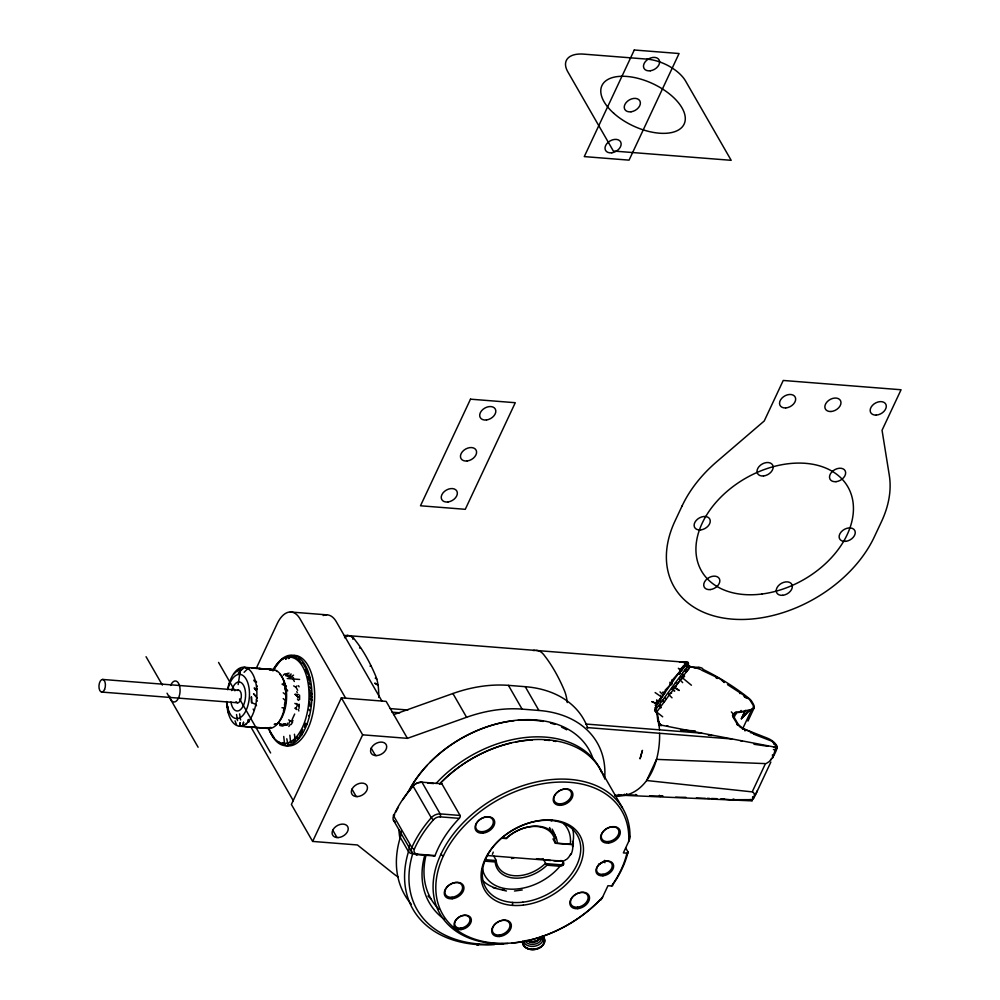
<?xml version="1.0" encoding="UTF-8"?>
<svg xmlns="http://www.w3.org/2000/svg" width="1000" height="1000" viewBox="0 0 1000 1000"><rect width="100%" height="100%" fill="white"/><g stroke="black" fill="none" stroke-linecap="round" stroke-linejoin="round"><path stroke-width="1.5" d="M655.362 707.4L654.688 710.288L656.925 713.425L657.8 720.713M727.513 684.625L743.512 695.05L744.338 696.762L749.4 699.225L753.15 705.238L753.662 708.325M572.537 846.875L572.575 845.938M228 708.188L228.05 707.225M658.725 701.025L656.612 700.263L658.112 702.775L658.962 699.9L660.9 698.462L660.675 695.337M660.113 698.538L659.9 701.538L660.9 698.462M284.688 706.488L283.463 710.775M661.612 725.612L658.85 725.312L659.112 722.35M677.95 683.088L678.787 681.95M680.05 670.562L679.45 674.025L681.225 668.462L684.225 665.825M684.262 662.15L686.012 662.638L686.025 665.175L685.475 662.763L685.35 664.137M678.35 668.238L680.65 670.675L673.088 679.225L673.062 680.612L671.938 680.15L671.4 684.837L672.188 682.85M684.737 665.125L683.062 666.35L683.275 668.625L685.525 663.938M686.963 664.112L687.1 662.925L685.375 662.175M742.062 728.4L750.8 731.838L754.837 734.613L772 741.237L776.838 747.087L776.05 747.1L772.763 757.837L772.438 754.788M682.138 667.4L681.488 671.162L683.062 666.35M686.35 665.962L686.862 662.5L685.65 662.237M238.175 684.6L240.238 670.612L243.363 668.138L238.25 673.15M754.375 796.587L754.275 793.65L752.812 792.025M733.175 716.737L732.463 715.525L733.2 714.312L733.888 714.788L734.163 713.225L736.562 713.612L735.387 712.138L739.2 712.525L741.1 710.462M239.812 672.825L240.238 670.612M687.325 664.9L687.638 663.725L685.95 662.575M288.012 745.088L286.788 738.775M671.938 680.15L672.087 682.562L669.925 682.3L670.225 684.963L665.212 690.163L664.95 692.987L662.738 692.15L664.262 693.462L661.85 697.225L655.113 692.562M683.975 665.312L683.275 668.625L683.825 666.287M742.525 729.038L751.6 709.688A10.55 4.975 29.3 0 0 753.55 704.5L752.087 701.9A10.525 4.963 29.3 0 0 748.612 698.05A121.8 57.413 29.3 0 0 703.3 669.525C701.55 664.938 687.45 669.4 688.25 665.362A82.65 6.575 -62.1 0 0 688.075 662.463L346.163 635.475A68.775 34.913 -85.5 0 0 344.325 635.638M246.388 724.287L246.562 723.538M749.275 710.725L741.35 718.787L745.35 710.512L749.275 710.725L754.038 707.412M272.887 736.637L273.8 737.275L270.2 731.5M248.725 722.3L248.938 721.488M687.513 665.3L686.862 662.5M671.4 682.763L670.987 684.262L670.438 683.913M299.012 708.512L299.288 704.975M293.45 741.938L297.4 736.975L298.212 739.087L301.45 732L303.113 732.312L302.113 732.513L301.5 735.337L301.45 732L302.775 729.425M679.45 674.025L681.225 668.462M687.1 664.837L689.275 666.938M776.838 747.087L776.5 748.037L776.05 747.1L773.5 746.9M771.2 759.737L771.525 758.838M247.738 720.925L248.275 719.463M685.212 666.488L685.925 664.625M288.725 719.837L290.012 720.825L288.975 723.337M750.8 731.838L750.438 732.675L751.95 732.663M722.9 680.512L724.312 682.525L720.35 679.025L701.25 670M626.2 794.688L618.413 795.512L618.725 794.463M292.062 719.688L294.688 714.025M686.825 664.125L687.85 664.425L688.775 667.825M287.5 723.15L286.887 724.987L284.188 723.688L285.338 725.337L285.512 724.45L284.188 723.688M290.138 724.463L288.863 726.5M256.15 668.55L277.162 623.75A31.662 16.075 -85.5 0 1 300.087 618.962L345.65 698.188M289.738 744.3L288.087 744.725M604.612 778.975A116.075 80.337 -29.9 0 0 538.913 710.462L522.087 709.125A116.075 80.337 -29.9 0 0 466.575 717.288L407.425 738.35L386.163 701.388L341.388 697.85L291.388 804.45L312.638 841.425L357.425 844.963L393.288 873.525A116.075 80.337 -29.9 0 0 398.05 876.963M312.638 841.425L362.65 734.825L341.388 697.85M655.413 707.675L656.087 706.25A51.5 4.1 -62.1 0 1 661.263 698.138A374.45 29.775 -62.1 0 1 681.7 669.163L682.975 667.463M615.388 794.8L614.987 795.65L617.3 795.95A70.163 46.325 83.4 0 0 624.3 795.462L625.413 795.238M655.387 709.525L655.987 708.25L656.888 711.55A70.125 46.3 83.4 0 1 658.775 721.988L659.488 729.837M600.188 900.362A3.663 1.863 -85.5 0 0 600.95 899.775A12.713 6.45 -85.5 0 0 602.663 896.95L607.975 885.7L611.55 885.975A2.15 1.1 25.1 0 0 612.65 884.812A105.525 73.037 -29.9 0 0 628.025 852L625.75 848.037M630.15 836.488A3.663 1.863 -85.5 0 1 629.925 838.012A12.713 6.45 -85.5 0 1 628.638 841.575L623.362 852.9L626.925 853.175A2.15 1.1 25.1 0 0 628.038 852M733.763 718.075L736.363 712.55L751.6 709.688M747.95 721.087L754.062 708.062M755.25 795.35L770.863 762.05M755.825 793.913L757.375 790.638M304.4 727.375L305.525 723.288L306.875 724.375M745.35 710.512L741.35 718.787L749.638 709.812M292.625 722.188L291.062 724.587M296.537 707.038L297.65 704.875L296.737 703.5M273.888 669.237L280.613 660.4M273.3 670.175L275.338 667.062M754.038 797.35L752.55 797.2L754.038 797.35L754.613 796.338M773.037 756.762L769.362 761.475L766.162 763.55M623.862 795.138L624.487 794.188L624.913 794.9M753.962 797.35L752.075 799.65L749.95 799.613M280.6 743.213L278.4 742.025M297.7 690.312L295.975 687.237L296.938 685.913M352.812 639.212L353.575 637.663L352.413 637.525M655.487 709.837L688.25 665.362L690.35 666.413L656.525 712.325M228.962 684.275L229.7 683.3M288.3 656.137L285.7 659.137L288.3 656.137L284.675 658.012M234.075 673.913L235.325 672.513M370.062 666.188L370.625 665.562M291.588 655.638L288.762 658.5L291.588 655.638L287.613 657.163L289.8 655.8L288.4 656.075M283.275 675.263L284.475 674.05M244.125 672.3L247.375 669.05L248.925 668.8M280.887 660.425L282.913 658.487M235.938 672.087L236.725 671.325M344.487 637.038L347.413 635.475A30.787 15.625 -85.5 0 1 354.963 639.862L357.812 643.612A210.175 106.7 -85.5 0 1 375.513 675.588A30.787 15.625 -85.5 0 1 378.537 689.6A68.713 34.888 -85.5 0 1 378.787 697.45M276.1 724.463L274.212 724.312L276.913 723.7M279.7 725.413L282.488 726.05M344.837 637.837L347.413 635.475M238.062 670.025L238.975 669.325M283.288 658.55L284.312 657.775M285.062 674.3L285.975 673.7M286.588 673.95L287.5 673.363M687 663.538L686.225 662.938M288.113 673.612L289.037 673.062M285.663 675.462L287.025 674.675M292.25 742.188L290.7 743.05L289.85 735.175M290.8 656.7L293.625 656.3L294.75 657.5L295.825 657.15L296.812 658.675M292.688 675.588L293.575 675.138M660.6 707.887L661.287 707.562M285.825 743.75L282.275 744.237M303.387 662.65L301.675 663.438L298.725 659.212L297.688 659.6L299.538 658.662L298.4 658.55M676.05 686.188L674.038 686.538L674.625 687.887L679.225 690.512L674.038 686.538M683.025 677.738L683.737 677.412M290.325 674.463L291.238 674.05M393.762 714.587L452.912 693.512A116.075 80.337 -29.9 0 1 508.425 685.362L525.25 686.688A116.075 80.337 -29.9 0 1 587.7 727.987M619.612 795.425L621.05 794.975M683.85 676.462L684.638 676.237M624.637 795.362L752.288 800.863A10.525 5.8 20.8 0 0 752.15 799.862M624.462 795.413L623.538 794.638M686.538 662.487L679.338 661.8M649.575 795.925L661.925 796.112M245.1 668.138L246.575 667.738M287.712 675.85L289.163 675.45L289.762 676.45M676.438 684.388L677.087 684.225M663.888 701.85L664.575 701.675M625.475 795.138L627.938 795.175L626.525 793.65M685.938 797.337L675.575 797.225M686.237 671.675L686.963 671.55M559.35 861.125A19.863 12.862 -76.4 0 0 561.788 861.2L562.987 861.15A19.75 13.1 -88.3 0 0 565.925 859.675M720.85 798.838L730.462 799.725L752.075 799.65M614.663 795.662L618.325 795.375M744.638 730.713L745.975 730.525M740.975 711.95L745.1 711.538M514.475 891.025L522.25 889.975M739.613 693.487L741.075 693.3M722.562 681.3L723.425 681.2M285.863 675.738L289.163 675.45M746.95 697.513L745.562 697.613L744.35 695.688M266.6 728.213L267.712 727.663M774.013 744.1L775.125 744.038M687.025 670.425L687.825 670.387L686.612 669.087M707.212 798.325L709.575 798.413M635.887 795.125L636.962 795.113L635.725 794.45L635.887 795.125L627.2 794.912M664.45 692.163L665.312 692.15M661.438 795.938L662.862 795.938M773.425 749.587L775.55 749.613M705.425 798.325L696.312 798.05M716.963 798.7L711.413 798.5M687.862 669.225L688.763 669.262M722.537 798.85L724.375 798.913M269.613 727.588L271.05 727.438M665.462 699.338L666.275 699.375L665.088 698.025M711.963 735.438L708.375 735.225M295.138 694.338L298.412 697.463L295.138 694.338L298.425 694.5M656.35 702.025L657.45 702.1L657.537 703.275L656.538 703.637L651.925 701.65L656.538 703.637L656.275 704.975L655.225 705.088L655.925 706.25M666.875 726.075L668.2 726.175M281.975 707.738L283.863 707.875M290.338 611.975L326.587 614.837M244.062 667.275L272.825 669.55M287.25 678.487L299.6 679.463M102.537 679.438L238.487 690.15M390.213 708.6L407.912 710M585.7 724.025L701.725 733.162L777.275 747.588A39.125 39.125 0 0 1 773.05 756.762M392.038 712.188L399.775 712.8M587.038 727.562L731.688 738.962M101.825 692.075L237.775 702.788M362.65 734.825L407.425 738.35M244.85 726.513L264.95 728.1L262.975 727.938M239.45 726.188L268.45 728.475M434.162 856.338A2.112 0.95 -88.8 0 1 433.713 855.9L416.062 854.5A8.438 5.838 -29.9 0 1 411.825 847.5A110.8 76.688 -29.9 0 1 431.287 817.738A8.438 5.838 -29.9 0 1 440.188 813.888L460.062 815.45L441.838 783.763L421.962 782.188A2.112 1.075 -85.5 0 0 420.438 782.513M427.788 783.088L433.663 783.55M459.275 818.35A105.525 73.037 -29.9 0 0 435.075 855.562L417.587 854.175A6.338 4.387 -29.9 0 1 414.412 848.938A108.688 75.225 -29.9 0 1 433.5 819.737A6.338 4.387 -29.9 0 1 440.188 816.85L459.275 818.35A2.212 1.487 -59.8 0 0 460.112 815.4M501.875 838L506.262 838.337A33.35 23.075 -29.9 0 1 538.875 826.287A33.35 23.075 -29.9 0 1 557.312 843.213L570.3 844.237A5.863 0.737 0.2 0 1 572.575 844.65M502.212 838.238L506.55 838.587M562.337 861.175L543.562 859.688L545.6 863.225A1.587 0.812 25.1 0 0 545.938 863.625L563.088 864.987A5.4 2.775 25.1 0 0 563.425 864.7A5.263 2.7 25.1 0 0 563.45 862.487A5.238 2.688 25.1 0 0 562.375 861.213M487.35 855.525L550.675 860.512M553.775 860.763L559.95 861.25M484.688 859.65L496.238 860.562M563.05 864.938A5.863 4.988 78.2 0 1 560 866.287L547 865.188A33.35 23.075 -29.9 0 1 514.562 878.112A33.35 23.075 -29.9 0 1 495.188 861.963L484.963 861.15M251.525 667.975L271.475 669.55L266.188 669.125M283.962 684.287L282.062 684.125L284.688 685.775L283.925 683.425M736.938 724.6L738.438 725.537M680.537 730.025L695.25 730.913M616.775 795.362L618.413 795.512M753.988 744.275L768.175 746.312M740.413 740.7L742.188 740.913M670.913 692.95L671.612 693.05M692.25 667.237L695.238 667.675M290.012 720.825L291.512 721.038M269.812 669.425L274.05 670.413M506.463 891L493.237 887.775M691.975 667.2L686.737 665.95M669.013 693.4L669.737 693.525M701.725 733.162L659.087 724.7M683.225 662.325L687.812 664.15M696.025 667.8L700.362 669.425M359.562 647.95L360.688 648.275M734.6 799.538L733.112 799.075L733.388 799.75M686.538 663.475L687.85 664.425M685.125 670.037L685.812 670.275M693.8 667.5L695.475 668.1M675.413 682.625L676.05 682.85M279.55 724.188L281.413 724.375M681.1 669.725L679.975 669.087M662.738 700.113L663.425 700.362M672.463 687.438L673.213 687.738M251.612 702.663L251.412 696.925L251.612 702.663L255.6 704.275L256.512 705.725M661.85 701.263L662.537 701.538M684.212 671.137L684.912 671.438M685.5 663.3L686.2 663.6M682.3 674.737L683.112 675.088L682.5 673.45M671.6 688.6L674.788 690.987L673 690.4L672.362 688.925M659.912 704.875L660.713 705.225M654.688 710.288L656.925 713.425M659.05 706.05L659.887 706.425M657.65 720.688L660.825 725.05L658.525 722.375M753.6 733.875L753.425 733.325M281.062 724.388L283.8 725.675L282.137 724.825M716.1 677.887L717.312 678.487M375.238 678.188L376.85 679.062M294.862 703.375L297.65 704.875M293.663 685.888L295.975 687.237M279.95 723.825L281.462 724.887M660.825 725.05L659.262 723.575A2.512 2.125 82.2 0 1 658.875 722.675L658.787 722.163M283.225 692.763L285.438 694.45L285.788 695.95M301.45 732L302.113 732.513M276.275 670.938L277.038 671.538M656.213 711.675L662.688 716.812M739.325 726.363L740.85 727.588M681.75 679.25L681.137 676.762L691.413 685.225M283.212 698.6L285.188 700.263L285.312 701.975M277.975 722.65L279.163 723.225M656.612 700.263L658.637 702.188M660.037 691.925L663.25 695.15M668.863 694.65L672.025 697.825M256.337 696.625L253.562 693.8L257.188 698.05M679.425 679.1L682.663 682.65M681.137 676.762L682.362 678.138M731.35 711.9L733.888 714.788M283.1 742.55L284.6 744.35L283.738 736.462M307.325 670.725L302.775 663.3M737.613 724.712L732.837 716.762M255.95 681.213L256.588 682.125M256.625 685.375L257.3 686.388M297.462 698.95L298.4 700.413M253.125 709.062L253.825 710.15M285.812 685.512L286.425 686.488M256.35 699.688L257.25 701.125M253.75 680.163L254.75 681.762M308.75 715.425L309.35 716.425M599.7 768.3L622.5 807.938M411.662 851.862L393.438 820.175M525.25 686.688L538.913 710.462M508.425 685.362L522.087 709.125M572.5 841.45A5.263 2.7 25.1 0 1 572.962 844.362A5.4 2.775 25.1 0 1 572.625 844.65L555.475 843.288A1.587 0.812 25.1 0 1 555.138 842.887L552.975 838.888M452.912 693.512L466.575 717.288M493.7 855.962L496.125 860.175A31.662 21.913 -29.9 0 0 514.575 875.738A31.662 21.913 -29.9 0 0 545.6 863.225M381.9 701.05L336.35 621.812A31.662 16.075 -85.5 0 0 323.237 615.538M371.2 748.138L375.475 755.562M351.975 789.137L356.238 796.562M332.738 830.138L337.013 837.562M218.562 662.425L234.887 690.8M239.537 698.913L270.625 752.962M250.863 726.912L293.325 800.763M146.062 656.712L162.375 685.088M167.037 693.2L198.113 747.237M293.275 679.538L294.375 681.475M659.425 795.275L660.15 796.6M309.625 681.15L307.625 676.888L309.925 677.8L305.338 669.788M286.938 689.562L287.675 690.913M256.388 687.775L257.213 689.325M311.2 698.625L312 700.138L309.75 698.662L310.363 700.05M298.512 685.7L299.1 686.825M311.112 695.612L311.875 697.125L309.762 695.675L310.387 697.062M296.775 691.625L297.262 692.6M311.225 692.663L311.887 694.163L309.775 692.712L310.4 694.2M309.762 701.65L310.025 706.612M309.1 682.438L310.087 684.912M235.05 720.837L236.562 724.837M309.012 709.312L309.525 710.638M309.812 689.75L310.387 691.287M309.887 686.775L310.387 688.35M284.775 688.088L285.375 690.075M284.3 682.938L284.538 683.863M298.488 709.663L298.825 710.987M228.3 711.675L228.588 713.225M239.6 713.888L240.6 719.975M236.537 714.525L237.537 720.625M658.462 722.375L658.85 725.312M294.438 734.225L295.175 739.762M228.863 711.488L228.925 712.362M776.538 745.337A10.525 4.963 29.3 0 1 777.275 747.588M754.538 796.65A39.15 18.688 20.2 0 1 751.625 800.512M626.062 795.062A68.25 45.062 83.4 0 0 646.637 780.537L656.525 759.388A67.688 44.688 83.4 0 0 659.6 733.288M696.637 667.962A76.612 65.562 16.5 0 1 699.075 667.463M688.088 666.15A67.775 5.387 -62.1 0 1 687.788 667.35M533.138 650.525A68.775 34.913 -85.5 0 1 535.013 650.362M536.263 650.362A30.787 15.625 -85.5 0 1 543.812 654.75L546.663 658.5A210.175 106.7 -85.5 0 1 564.362 690.475A30.787 15.625 -85.5 0 1 567.238 702.562M684.188 665.9A49.275 3.925 -62.1 0 1 687.925 662.25M776.475 745.225A10.55 4.975 29.3 0 0 767.438 738.188L746.4 729.938A10.55 4.975 29.3 0 1 737.4 722.962L734.438 717.812A10.55 4.975 29.3 0 1 736.363 712.55M272.9 670.938A45.375 23.038 -85.5 0 1 306.825 668.288A45.375 23.038 -85.5 0 1 301.9 734.525A45.375 23.038 -85.5 0 1 268.675 727.725M273.025 669.912A43.263 21.962 -85.5 0 1 304.5 670.375A43.263 21.962 -85.5 0 1 299.9 732.1A43.263 21.962 -85.5 0 1 268.65 728.7M290.287 675.863A24.8 12.588 -85.5 0 1 293.612 677.95M299.525 695.1A24.8 12.588 -85.5 0 1 299.538 699.725M299.125 704.163A24.8 12.588 -85.5 0 1 298.75 706.413M292.987 720.5A24.8 12.588 -85.5 0 1 291.8 721.862M288.125 724.488A24.8 12.588 -85.5 0 1 282.362 724.262M286.863 675.725A24.8 12.588 -85.5 0 1 288.038 675.562M284.8 703.037A24.8 12.588 -85.5 0 1 284.438 705.288M227.587 689.575A29.55 15 -85.5 0 1 252.037 672.962A29.55 15 -85.5 0 1 248.15 721.862A29.55 15 -85.5 0 1 226.637 701.525M279.662 674.112A27.438 13.925 -85.5 0 1 286.512 699.45A27.438 13.925 -85.5 0 1 276.45 724.438M269.862 669.987A29.55 15 -85.5 0 1 285.712 700.075A29.55 15 -85.5 0 1 265.438 727.613M227.838 689.488A22.175 11.25 -85.5 0 1 245.912 678.75A22.175 11.25 -85.5 0 1 243.525 714.613A22.175 11.25 -85.5 0 1 226.95 702.775M231.7 690.588A14.562 7.388 -85.5 0 1 243.4 685.1A14.562 7.388 -85.5 0 1 241.912 708.075A14.562 7.388 -85.5 0 1 230.963 702.013M237.463 690.475A6.338 3.212 -85.5 0 1 241.275 697.312A6.338 3.212 -85.5 0 1 236.038 701.725M433.5 819.737A2.112 0.663 41.4 0 1 431.287 817.738L413.062 786.05A2.112 0.663 41.4 0 1 413.762 785.4A6.338 4.387 -29.9 0 1 420.012 782.487M440.188 816.85A2.112 1.075 -85.5 0 0 440.188 813.888L421.962 782.188A8.438 5.838 -29.9 0 0 413.062 786.05A110.8 76.688 -29.9 0 0 393.6 815.812A8.438 5.838 -29.9 0 0 395.425 822.163M417.587 854.175A2.112 1.075 -85.5 0 1 416.062 854.5M435.062 855.525A2.112 0.95 -88.8 0 1 434.487 856.3M414.412 848.938A2.112 1.1 24 0 1 411.825 847.5L393.6 815.812A2.112 1.1 24 0 1 394.538 814.6M439.538 784.013A105.525 73.037 -29.9 0 1 603.938 777.175M439.862 783.775A2.212 1.487 -59.8 0 1 441.875 783.7M444.387 919.4A109.213 75.588 -29.9 0 1 424.787 855.125M440.625 782.975A103.413 71.575 -29.9 0 1 511.337 742.938M515.575 742.038A103.413 71.575 -29.9 0 1 532.312 739.938M544.412 740.013A103.413 71.575 -29.9 0 1 549.587 740.5M553.387 741.038A103.413 71.575 -29.9 0 1 555.862 741.488M438.825 909.2A105.838 73.25 -29.9 0 1 425.962 855.413M503.8 943.7A126.625 87.638 -29.9 0 1 500.688 944.062M494.525 944.6A126.625 87.638 -29.9 0 1 408.488 851.65L400.288 837.387A25.325 17.525 -29.9 0 0 401.025 831.125M479.012 943.975A3.375 1.713 -85.5 0 1 476.562 944.488M409.225 845.387A25.325 17.525 -29.9 0 1 408.488 851.65A3.375 1.963 17 0 0 412.75 853.612A123.25 85.3 -29.9 0 0 502.5 943.562M401.475 835.212A3.375 1.963 17 0 0 400.288 837.387A126.625 87.638 -29.9 0 0 411.375 904.3M431.275 898.988A109.213 75.588 -29.9 0 1 427.95 896.038M542.4 936.275A10.662 7.425 -8.3 0 1 525.913 940.5M540.675 937.362A8.55 5.95 -8.3 0 1 526.938 940.475M538.962 938.612A5.888 4.1 -8.3 0 1 534 942.4A5.888 4.1 -8.3 0 1 527.888 940.525M542.837 936.712A9.963 6.938 -8.3 0 1 535.788 945.975A9.963 6.938 -8.3 0 1 523.65 941.6M541.525 936.513A8.562 5.962 -8.3 0 1 535.9 943.863A8.562 5.962 -8.3 0 1 525.462 941.5M542.825 936.388A11.1 7.738 -8.3 0 1 536.362 948.713A11.1 7.738 -8.3 0 1 522.625 941.538M542.438 936.2A11.188 7.788 -8.3 0 1 536.425 949.05A11.188 7.788 -8.3 0 1 522.688 941.237M542.45 938.288A10.125 7.05 -8.3 0 1 537.5 948.888A10.125 7.05 -8.3 0 1 523.95 944.8M507.9 943.5A105.525 73.037 -29.9 0 1 434.35 873.975A105.525 73.037 -29.9 0 1 539.388 781.338A105.525 73.037 -29.9 0 1 629.987 835.837M599.837 900.113A105.525 73.037 -29.9 0 1 512.05 943.175M443.475 855.725A2.112 1.087 25.1 0 1 440.9 854.262M602.688 896.988A103.413 71.575 -29.9 0 1 448.975 922.95A103.413 71.575 -29.9 0 1 509.4 794.112A103.413 71.575 -29.9 0 1 628.663 841.612M626.925 853.175A103.413 71.575 -29.9 0 1 611.55 885.975M604.738 860.362A8.438 5.838 -29.9 0 1 598.5 864.188M512.3 902.4A2.112 1.075 -85.5 0 1 512.288 905.362M552.288 820.088A2.112 1.075 -85.5 0 1 550.763 820.4M570.212 854.862A18.325 12.663 82 0 1 566.512 859.388M571.062 853.675A17.262 12.325 77.7 0 1 570.413 855.088M572.837 846.95A18.325 13 78.1 0 1 571.3 853.888M573.013 843.138A19.75 12.438 81.6 0 1 573.088 846.075M604.9 862.725A17.938 9.113 -85.5 0 1 603.75 861.562M395.825 812.087A108.688 75.225 -29.9 0 1 398.4 807.087M402.85 799.675A108.688 75.225 -29.9 0 1 413.762 785.4M394.25 816.4A6.338 4.387 -29.9 0 1 394.525 814.963M170.625 685.475A10.55 5.362 -85.5 0 1 178.875 683.938A10.55 5.362 -85.5 0 1 177.362 699.975A10.55 5.362 -85.5 0 1 169.613 696.188M293.962 655.387A45.375 23.038 -85.5 0 1 314.137 705.1A45.375 23.038 -85.5 0 1 284.225 745.013M407.875 792.475A105.525 73.037 -29.9 0 1 506.925 721.6A105.525 73.037 -29.9 0 1 593.1 758.95M399.862 838.05A105.525 73.037 -29.9 0 1 398.95 829.862M408.925 791.3A103.413 71.575 -29.9 0 1 427.238 765.288M430.25 762.125A103.413 71.575 -29.9 0 1 514.012 720.7M518.175 720.312A103.413 71.575 -29.9 0 1 543.237 721.45M550.487 723.088A103.413 71.575 -29.9 0 1 554.812 724.425M561.625 727.175A103.413 71.575 -29.9 0 1 566.675 729.812M435.988 783.55A105.525 73.037 -29.9 0 1 601.587 772.387M506.438 838.2A31.662 21.913 -29.9 0 1 537.65 826.55A31.662 21.913 -29.9 0 1 555.138 842.887M493.225 852.1A20.275 4.288 -87.9 0 1 492.362 854.325M537.4 859.163A16.363 10.962 -51.3 0 1 536.475 858.637M543.263 858.637A20.425 14.837 -58.8 0 1 537.6 858.775M552.1 829.112A20.425 11.625 72.9 0 1 555.988 838.35M549.55 827.537A16.363 3.487 69.2 0 1 550.413 829.163M563.6 823.587A47.488 32.862 -29.9 0 1 570.3 844.237M560 866.213A47.488 32.862 -29.9 0 1 514.025 889.175A47.488 32.862 -29.9 0 1 482.388 868.625M496.225 860.725A1.288 1.1 78.2 0 1 496.1 861.438M546.05 864.425A1.35 1.15 78.2 0 1 545.962 863.725M561.638 860.612A8.488 2.775 7.9 0 1 560.237 860.625M572.438 828.138A52.763 36.513 -29.9 0 1 572.987 842.15M563.45 862.487A52.763 36.513 -29.9 0 1 561.175 865.275M504.462 889.812A52.763 36.513 -29.9 0 1 502.3 889.562M496.138 888.238A52.763 36.513 -29.9 0 1 483.625 881.4M560.812 860.738A18.85 12.35 -64.6 0 1 557.137 860.612M513.987 857.763A52.763 36.513 -29.9 0 1 511.55 858.587M227.125 702.725L227.013 705.312L227.125 702.725M243.525 722.3L243.175 724.7L243.525 722.3M240.238 724.725L240.138 725.337L240.05 722.613L240.238 724.725M656.525 759.388L656.325 760.1A66.812 44.112 83.4 0 1 647.05 779.925L646.612 780.512L752.2 791.888L765.462 763.612L656.525 759.388M641.1 755.037L640.05 758.85L642.45 750.362L641.1 755.037M470.5 399.175L420.487 505.775L465.275 509.312L515.275 402.713L470.5 399.175M634.288 50L584.275 156.6L629.062 160.138L679.062 53.525L634.288 50M682.138 505.85L674.987 521.062A116.075 80.337 -29.9 0 0 732.375 619.138A116.075 80.337 -29.9 0 0 874.375 536.788L881.513 521.562A116.075 80.337 -29.9 0 0 889.312 475.412L882.05 430.262L901.062 389.75L783.238 380.462L764.237 420.975L716.65 461.8A116.075 80.337 -29.9 0 0 682.138 505.85M238.95 669.538L237.688 671L240.325 668.763L238.95 669.538M291.562 676.6L289.1 677.05L291.562 676.6M295.938 708.188L294.862 708.162L296.863 709.562L295.938 708.188M647.038 59.125L583.6 54.125A31.662 16.238 25.1 0 0 567.8 71.787L613.35 151.025L731.175 160.312L685.612 81.088A31.662 16.238 25.1 0 0 647.038 59.125M262.562 668.838L258.938 668.55L266.038 669.125L262.562 668.838M377.038 684.137L374.663 683.175L378 685.238L377.038 684.137M255.475 689.175L254.188 687.975L256.363 690.738L255.475 689.175M227.512 707.712L226.875 702.062L227.512 707.712M650.275 70.788A8.65 5.987 -29.9 0 0 659.087 59.875A8.65 5.987 -29.9 0 0 645.275 61.7A8.65 5.987 -29.9 0 0 650.275 70.788M631.038 111.788A8.65 5.987 -29.9 0 0 639.85 100.875A8.65 5.987 -29.9 0 0 626.038 102.7A8.65 5.987 -29.9 0 0 631.038 111.788M611.812 152.787A8.65 5.987 -29.9 0 0 620.625 141.875A8.65 5.987 -29.9 0 0 606.812 143.7A8.65 5.987 -29.9 0 0 611.812 152.787M761.875 594.025A84.412 58.425 -29.9 0 0 848.388 487.8A84.412 58.425 -29.9 0 0 713.787 504.963A84.412 58.425 -29.9 0 0 761.875 594.025M104.588 689.438A6.338 3.212 -85.5 0 0 102.875 679.463A6.338 3.212 -85.5 0 0 99.1 688.363A6.338 3.212 -85.5 0 0 104.588 689.438M577.788 908.65A10.55 7.3 -29.9 0 0 589.012 895.537A10.55 7.3 -29.9 0 0 572.275 897.237A10.55 7.3 -29.9 0 0 577.788 908.65M577.6 907.175A9.5 6.575 -29.9 0 0 587.7 895.375A9.5 6.575 -29.9 0 0 572.638 896.912A9.5 6.575 -29.9 0 0 577.6 907.175M608.562 843.05A10.55 7.3 -29.9 0 0 619.788 829.938A10.55 7.3 -29.9 0 0 603.05 831.637A10.55 7.3 -29.9 0 0 608.562 843.05M608.375 841.562A9.5 6.575 -29.9 0 0 618.475 829.762A9.5 6.575 -29.9 0 0 603.413 831.3A9.5 6.575 -29.9 0 0 608.375 841.562M561.163 805.288A10.55 7.3 -29.9 0 0 572.375 792.175A10.55 7.3 -29.9 0 0 555.65 793.888A10.55 7.3 -29.9 0 0 561.163 805.288M560.975 803.812A9.5 6.575 -29.9 0 0 571.062 792.013A9.5 6.575 -29.9 0 0 556.013 793.55A9.5 6.575 -29.9 0 0 560.975 803.812M482.987 833.138A10.55 7.3 -29.9 0 0 494.2 820.025A10.55 7.3 -29.9 0 0 477.475 821.737A10.55 7.3 -29.9 0 0 482.987 833.138M452.212 898.75A10.55 7.3 -29.9 0 0 463.425 885.638A10.55 7.3 -29.9 0 0 446.7 887.337A10.55 7.3 -29.9 0 0 452.212 898.75M452.025 897.262A9.5 6.575 -29.9 0 0 462.125 885.462A9.5 6.575 -29.9 0 0 447.062 887A9.5 6.575 -29.9 0 0 452.025 897.262M499.613 936.5A10.55 7.3 -29.9 0 0 510.838 923.388A10.55 7.3 -29.9 0 0 494.1 925.1A10.55 7.3 -29.9 0 0 499.613 936.5M499.425 935.025A9.5 6.575 -29.9 0 0 509.525 923.225A9.5 6.575 -29.9 0 0 494.462 924.762A9.5 6.575 -29.9 0 0 499.425 935.025M603.025 874.3A8.438 5.838 -29.9 0 0 611.825 863.737A8.438 5.838 -29.9 0 0 598.387 865.3A8.438 5.838 -29.9 0 0 603.025 874.3M602.938 875.812A9.5 6.575 -29.9 0 0 613.225 864.087A9.5 6.575 -29.9 0 0 598.212 865.425A9.5 6.575 -29.9 0 0 602.938 875.812M461.037 929.6A9.287 6.425 -29.9 0 0 470.9 918.062A9.287 6.425 -29.9 0 0 456.175 919.562A9.287 6.425 -29.9 0 0 461.037 929.6M460.838 928.125A8.225 5.7 -29.9 0 0 469.588 917.9A8.225 5.7 -29.9 0 0 456.538 919.225A8.225 5.7 -29.9 0 0 460.838 928.125M522.863 902.175A52.763 36.513 -29.9 0 0 577.825 836.137A52.763 36.513 -29.9 0 0 493.9 845.9A52.763 36.513 -29.9 0 0 522.863 902.175M523.275 905.125A54.875 37.975 -29.9 0 0 580.438 836.45A54.875 37.975 -29.9 0 0 493.15 846.6A54.875 37.975 -29.9 0 0 523.275 905.125M482.8 831.663A9.5 6.575 -29.9 0 0 492.887 819.862A9.5 6.575 -29.9 0 0 477.837 821.4A9.5 6.575 -29.9 0 0 482.8 831.663M376.688 755.575A8.65 5.987 -29.9 0 0 386.388 745.062A8.65 5.987 -29.9 0 0 372.812 745.888A8.65 5.987 -29.9 0 0 376.688 755.575M357.45 796.575A8.65 5.987 -29.9 0 0 367.15 786.062A8.65 5.987 -29.9 0 0 353.587 786.888A8.65 5.987 -29.9 0 0 357.45 796.575M338.225 837.575A8.65 5.987 -29.9 0 0 347.925 827.062A8.65 5.987 -29.9 0 0 334.35 827.9A8.65 5.987 -29.9 0 0 338.225 837.575M876.287 415.087A8.65 5.987 -29.9 0 0 885.987 404.575A8.65 5.987 -29.9 0 0 872.412 405.412A8.65 5.987 -29.9 0 0 876.287 415.087M830.975 411.512A8.65 5.987 -29.9 0 0 840.675 401A8.65 5.987 -29.9 0 0 827.1 401.838A8.65 5.987 -29.9 0 0 830.975 411.512M785.662 407.938A8.65 5.987 -29.9 0 0 795.362 397.425A8.65 5.987 -29.9 0 0 781.787 398.263A8.65 5.987 -29.9 0 0 785.662 407.938M836.025 481.675A8.65 5.987 -29.9 0 0 845.225 470.925A8.65 5.987 -29.9 0 0 831.5 472.325A8.65 5.987 -29.9 0 0 836.025 481.675M763.525 475.962A8.65 5.987 -29.9 0 0 772.725 465.213A8.65 5.987 -29.9 0 0 759 466.613A8.65 5.987 -29.9 0 0 763.525 475.962M700.625 529.913A8.65 5.987 -29.9 0 0 709.825 519.163A8.65 5.987 -29.9 0 0 696.1 520.562A8.65 5.987 -29.9 0 0 700.625 529.913M845.625 541.35A8.65 5.987 -29.9 0 0 854.825 530.6A8.65 5.987 -29.9 0 0 841.112 532A8.65 5.987 -29.9 0 0 845.625 541.35M782.725 595.3A8.65 5.987 -29.9 0 0 791.925 584.55A8.65 5.987 -29.9 0 0 778.2 585.95A8.65 5.987 -29.9 0 0 782.725 595.3M710.225 589.587A8.65 5.987 -29.9 0 0 719.425 578.837A8.65 5.987 -29.9 0 0 705.7 580.237A8.65 5.987 -29.9 0 0 710.225 589.587M613.638 113.175A45.375 23.275 25.1 0 0 684.013 124.3A45.375 23.275 25.1 0 0 631.45 77A45.375 23.275 25.1 0 0 613.638 113.175M486.488 419.963A8.65 5.987 -29.9 0 0 495.3 409.05A8.65 5.987 -29.9 0 0 481.488 410.875A8.65 5.987 -29.9 0 0 486.488 419.963M467.25 460.962A8.65 5.987 -29.9 0 0 476.062 450.05A8.65 5.987 -29.9 0 0 462.25 451.875A8.65 5.987 -29.9 0 0 467.25 460.962M448.025 501.962A8.65 5.987 -29.9 0 0 456.825 491.05A8.65 5.987 -29.9 0 0 443.025 492.875A8.65 5.987 -29.9 0 0 448.025 501.962"/></g></svg>
